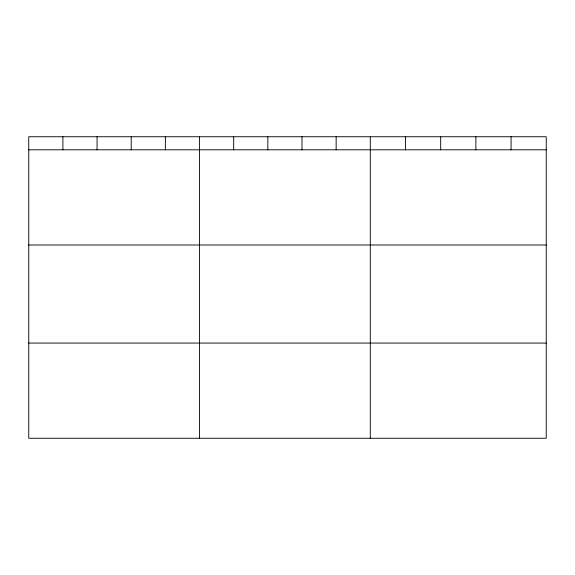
<?xml version="1.0" encoding="UTF-8"?>
<svg xmlns="http://www.w3.org/2000/svg" width="575" height="575" viewBox="0 0 575 575"><rect width="100%" height="100%" fill="white"/><g stroke="black" fill="none" stroke-linecap="round" stroke-linejoin="round"><path stroke-width="0.86" d="M546.25 149.809L546.25 438.258L28.75 438.258L28.75 136.742L546.25 136.742L546.25 149.809L28.75 149.809M28.75 244.993L546.25 244.993M28.75 343.067L546.25 343.067M511.06 136.742L511.06 149.809M475.87 136.742L475.87 149.809M440.68 136.742L440.68 149.809M405.49 136.742L405.49 149.809M370.3 136.742L370.3 438.258M336.145 136.742L336.145 149.809M301.99 136.742L301.99 149.809M267.835 136.742L267.835 149.809M233.68 136.742L233.68 149.809M199.525 136.742L199.525 438.258M165.37 136.742L165.37 149.809M131.215 136.742L131.215 149.809M97.06 136.742L97.06 149.809M62.905 136.742L62.905 149.809"/></g></svg>
